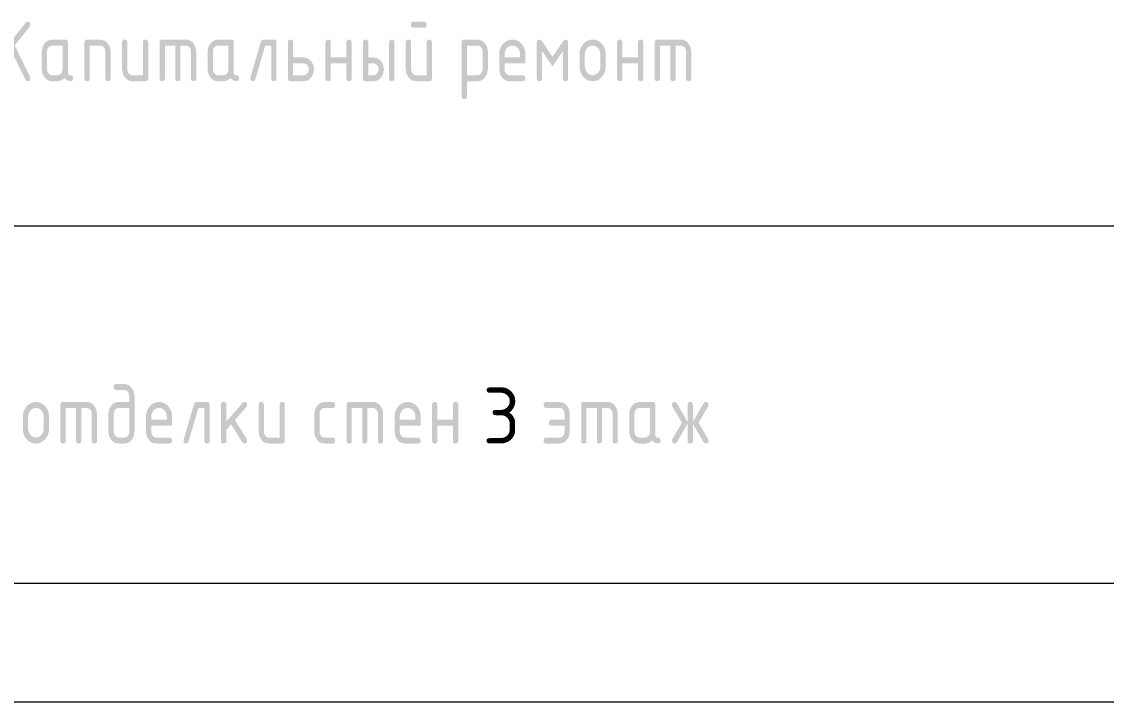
# Model space of a CAD drawing. Header units: millimetres. Extents: x 0 to 1189, y 0 to 841.
# Drawn here: x 1088.41 to 1133.95, y -0.01 to 28.56 of the extents above; entities that cross this region are included whole.
import ezdxf

# ---------------------------------------------------------------- set-up
doc = ezdxf.new("R2010")
doc.units = ezdxf.units.MM

msp = doc.modelspace()

# ---------------------------------------------------------------- hatches: boundary and pattern name
h = msp.add_hatch(color=7)
h.dxf.hatch_style = 2
h.paths.add_polyline_path([(1087.956224, 27.367844), (1087.674002, 27.011208), (1087.674002, 26.183834), (1087.667086, 26.129367), (1087.646373, 26.091229), (1087.611913, 26.068802), (1087.563759, 26.061464), (1087.515287, 26.068802), (1087.480663, 26.091229), (1087.459889, 26.129367), (1087.452965, 26.183834), (1087.452965, 28.432792), (1087.459889, 28.487776), (1087.480663, 28.52705), (1087.515287, 28.550614), (1087.563759, 28.558469), (1087.611913, 28.550614), (1087.646373, 28.52705), (1087.667086, 28.487776), (1087.674002, 28.432792), (1087.674002, 27.381624), (1088.57579, 28.516577), (1088.615478, 28.548065), (1088.66178, 28.558469), (1088.70834, 28.550614), (1088.741982, 28.52705), (1088.762394, 28.487776), (1088.769267, 28.432792), (1088.741706, 28.349007), (1088.11277, 27.562974), (1088.753833, 26.246672), (1088.769267, 26.183834), (1088.761481, 26.139254), (1088.735092, 26.100049), (1088.700916, 26.070214), (1088.66178, 26.061464), (1088.602318, 26.077173), (1088.563112, 26.124302)])
h = msp.add_hatch(color=7)
h.paths.add_polyline_path([(1105.632599, 27.685344), (1105.632599, 26.183834), (1105.62576, 26.129367), (1105.605176, 26.091229), (1105.570742, 26.068802), (1105.522356, 26.061464), (1104.973345, 26.061464), (1104.884712, 26.070059), (1104.803364, 26.096328), (1104.729562, 26.140994), (1104.663562, 26.20478), (1104.566824, 26.367113), (1104.534578, 26.560865), (1104.534578, 27.685344), (1104.541503, 27.740328), (1104.562277, 27.779602), (1104.5969, 27.803166), (1104.645372, 27.811021), (1104.693526, 27.803166), (1104.727986, 27.779602), (1104.748699, 27.740328), (1104.755615, 27.685344), (1104.755615, 26.560865), (1104.771532, 26.465642), (1104.820107, 26.38613), (1104.891145, 26.328183), (1104.973345, 26.309511), (1105.412113, 26.309511), (1105.412113, 27.685344), (1105.419029, 27.740328), (1105.439742, 27.779602), (1105.474202, 27.803166), (1105.522356, 27.811021), (1105.570742, 27.803166), (1105.605176, 27.779602), (1105.62576, 27.740328)])
h.paths.add_polyline_path([(1105.30187, 28.307115), (1104.863102, 28.307115), (1104.816542, 28.31497), (1104.7829, 28.338534), (1104.762488, 28.377808), (1104.755615, 28.432792), (1104.762488, 28.487776), (1104.7829, 28.52705), (1104.816542, 28.550614), (1104.863102, 28.558469), (1105.30187, 28.558469), (1105.350023, 28.550614), (1105.384483, 28.52705), (1105.405197, 28.487776), (1105.412113, 28.432792), (1105.405197, 28.377808), (1105.384483, 28.338534), (1105.350023, 28.31497)])
h = msp.add_hatch(color=7)
h.paths.add_polyline_path([(1090.125514, 27.55636), (1089.686746, 27.55636), (1089.601652, 27.538307), (1089.530201, 27.486355), (1089.484519, 27.405189), (1089.469016, 27.308313), (1089.469016, 26.560865), (1089.484932, 26.465229), (1089.533508, 26.382822), (1089.604546, 26.32777), (1089.686746, 26.309511), (1089.907784, 26.309511), (1089.991224, 26.32777), (1090.061021, 26.382822), (1090.109391, 26.463989), (1090.125514, 26.560865)])
h.paths.add_polyline_path([(1090.564281, 26.183834), (1090.557408, 26.129367), (1090.536996, 26.091229), (1090.503354, 26.068802), (1090.456794, 26.061464), (1090.316234, 26.093297), (1090.20544, 26.190448), (1090.069221, 26.093297), (1089.907784, 26.061464), (1089.686746, 26.061464), (1089.598112, 26.070059), (1089.516765, 26.096328), (1089.442963, 26.140994), (1089.376963, 26.20478), (1089.280225, 26.365666), (1089.247979, 26.560865), (1089.247979, 27.308313), (1089.280225, 27.502065), (1089.376963, 27.664398), (1089.516765, 27.771403), (1089.686746, 27.807714), (1090.235757, 27.807714), (1090.284143, 27.799911), (1090.318577, 27.776708), (1090.339161, 27.738416), (1090.346, 27.685344), (1090.346, 26.435188), (1090.352924, 26.380204), (1090.373698, 26.34093), (1090.408321, 26.317366), (1090.456794, 26.309511), (1090.503354, 26.301656), (1090.536996, 26.278091), (1090.557408, 26.238817)])
h = msp.add_hatch(color=7)
h.dxf.hatch_style = 2
h.paths.add_polyline_path([(1091.042993, 26.183834), (1091.042993, 27.685344), (1091.049917, 27.738416), (1091.070691, 27.776708), (1091.105315, 27.799911), (1091.153787, 27.807714), (1091.702797, 27.807714), (1091.870298, 27.771403), (1092.01258, 27.664398), (1092.108836, 27.502065), (1092.141014, 27.308313), (1092.141014, 26.183834), (1092.134175, 26.129367), (1092.113591, 26.091229), (1092.079157, 26.068802), (1092.030771, 26.061464), (1091.982617, 26.068802), (1091.948157, 26.091229), (1091.927444, 26.129367), (1091.920528, 26.183834), (1091.920528, 27.308313), (1091.904749, 27.405189), (1091.858791, 27.486355), (1091.787822, 27.539754), (1091.702797, 27.55636), (1091.26403, 27.55636), (1091.26403, 26.183834), (1091.257114, 26.129367), (1091.2364, 26.091229), (1091.201941, 26.068802), (1091.153787, 26.061464), (1091.105315, 26.068802), (1091.070691, 26.091229), (1091.049917, 26.129367)])
h = msp.add_hatch(color=7)
h.dxf.hatch_style = 2
h.paths.add_polyline_path([(1093.718129, 27.685344), (1093.718129, 26.183834), (1093.71129, 26.129367), (1093.690706, 26.091229), (1093.656272, 26.068802), (1093.607886, 26.061464), (1093.058875, 26.061464), (1092.970242, 26.070059), (1092.888894, 26.096328), (1092.815092, 26.140994), (1092.749092, 26.20478), (1092.652354, 26.365666), (1092.620108, 26.560865), (1092.620108, 27.685344), (1092.627033, 27.738416), (1092.647806, 27.776708), (1092.68243, 27.799911), (1092.730902, 27.807714), (1092.779056, 27.799911), (1092.813516, 27.776708), (1092.834229, 27.738416), (1092.841145, 27.685344), (1092.841145, 26.560865), (1092.857062, 26.465229), (1092.905637, 26.382822), (1092.976675, 26.32777), (1093.058875, 26.309511), (1093.497643, 26.309511), (1093.497643, 27.685344), (1093.504559, 27.738416), (1093.525272, 27.776708), (1093.559732, 27.799911), (1093.607886, 27.807714), (1093.656272, 27.799911), (1093.690706, 27.776708), (1093.71129, 27.738416)])
h = msp.add_hatch(color=7)
h.dxf.hatch_style = 2
h.paths.add_polyline_path([(1094.308017, 27.807714), (1095.295244, 27.807714), (1095.383731, 27.798576), (1095.464467, 27.771403), (1095.538175, 27.726556), (1095.605578, 27.664398), (1095.701834, 27.502065), (1095.734011, 27.308313), (1095.734011, 26.183834), (1095.727095, 26.129367), (1095.706381, 26.091229), (1095.671922, 26.068802), (1095.623768, 26.061464), (1095.575382, 26.068802), (1095.540948, 26.091229), (1095.520364, 26.129367), (1095.513525, 26.183834), (1095.513525, 27.308313), (1095.497746, 27.405189), (1095.451789, 27.486355), (1095.380751, 27.539754), (1095.295244, 27.55636), (1095.074758, 27.55636), (1095.074758, 26.183834), (1095.067842, 26.129367), (1095.047128, 26.091229), (1095.012668, 26.068802), (1094.964515, 26.061464), (1094.917722, 26.068802), (1094.884106, 26.091229), (1094.863823, 26.129367), (1094.857028, 26.183834), (1094.857028, 27.55636), (1094.41826, 27.55636), (1094.41826, 26.183834), (1094.411344, 26.129367), (1094.390631, 26.091229), (1094.356171, 26.068802), (1094.308017, 26.061464), (1094.259545, 26.068802), (1094.224921, 26.091229), (1094.204148, 26.129367), (1094.197223, 26.183834), (1094.197223, 27.685344), (1094.204148, 27.738416), (1094.224921, 27.776708), (1094.259545, 27.799911)])
h = msp.add_hatch(color=7)
h.paths.add_polyline_path([(1097.09074, 27.55636), (1096.651972, 27.55636), (1096.566878, 27.538307), (1096.495427, 27.486355), (1096.449745, 27.405189), (1096.434242, 27.308313), (1096.434242, 26.560865), (1096.450158, 26.465229), (1096.498734, 26.382822), (1096.569772, 26.32777), (1096.651972, 26.309511), (1096.87301, 26.309511), (1096.95645, 26.32777), (1097.026247, 26.382822), (1097.074616, 26.463989), (1097.09074, 26.560865)])
h.paths.add_polyline_path([(1097.529507, 26.183834), (1097.522634, 26.129367), (1097.502222, 26.091229), (1097.46858, 26.068802), (1097.42202, 26.061464), (1097.28146, 26.093297), (1097.170666, 26.190448), (1097.034447, 26.093297), (1096.87301, 26.061464), (1096.651972, 26.061464), (1096.563338, 26.070059), (1096.481991, 26.096328), (1096.408189, 26.140994), (1096.342189, 26.20478), (1096.245451, 26.365666), (1096.213205, 26.560865), (1096.213205, 27.308313), (1096.245451, 27.502065), (1096.342189, 27.664398), (1096.481991, 27.771403), (1096.651972, 27.807714), (1097.200983, 27.807714), (1097.249369, 27.799911), (1097.283803, 27.776708), (1097.304387, 27.738416), (1097.311226, 27.685344), (1097.311226, 26.435188), (1097.31815, 26.380204), (1097.338924, 26.34093), (1097.373547, 26.317366), (1097.42202, 26.309511), (1097.46858, 26.301656), (1097.502222, 26.278091), (1097.522634, 26.238817)])
h = msp.add_hatch(color=7)
h.dxf.hatch_style = 2
h.paths.add_polyline_path([(1098.557229, 27.807714), (1098.995997, 27.807714), (1099.044383, 27.799911), (1099.078817, 27.776708), (1099.099401, 27.738416), (1099.10624, 27.685344), (1099.10624, 26.183834), (1099.099401, 26.129367), (1099.078817, 26.091229), (1099.044383, 26.068802), (1098.995997, 26.061464), (1098.947843, 26.068802), (1098.913383, 26.091229), (1098.89267, 26.129367), (1098.885754, 26.183834), (1098.885754, 27.55636), (1098.633848, 27.55636), (1098.219885, 26.145249), (1098.183092, 26.082479), (1098.119013, 26.061464), (1098.070541, 26.069319), (1098.035917, 26.092883), (1098.015143, 26.132157), (1098.008219, 26.187141), (1098.014833, 26.225726), (1098.446986, 27.70629), (1098.490532, 27.783254)])
h = msp.add_hatch(color=7)
h.paths.add_polyline_path([(1100.683355, 26.560865), (1100.651177, 26.367113), (1100.554922, 26.20478), (1100.488922, 26.140994), (1100.41512, 26.096328), (1100.333772, 26.070059), (1100.245139, 26.061464), (1099.696128, 26.061464), (1099.647656, 26.068802), (1099.613032, 26.091229), (1099.592258, 26.129367), (1099.585334, 26.183834), (1099.585334, 27.685344), (1099.592258, 27.738416), (1099.613032, 27.776708), (1099.647656, 27.799911), (1099.696128, 27.807714), (1099.744282, 27.799911), (1099.778742, 27.776708), (1099.799455, 27.738416), (1099.806371, 27.685344), (1099.806371, 27.060266), (1100.245139, 27.060266), (1100.41512, 27.023541), (1100.554922, 26.913643), (1100.651177, 26.754204)])
h.paths.add_polyline_path([(1100.462869, 26.560865), (1100.44709, 26.657741), (1100.401132, 26.738907), (1100.330163, 26.791066), (1100.245139, 26.808912), (1099.806371, 26.808912), (1099.806371, 26.309511), (1100.245139, 26.309511), (1100.328579, 26.32777), (1100.398376, 26.382822), (1100.446746, 26.463989)])
h = msp.add_hatch(color=7)
h.dxf.hatch_style = 2
h.paths.add_polyline_path([(1101.383486, 26.808912), (1101.383486, 26.183834), (1101.37657, 26.129367), (1101.355857, 26.091229), (1101.321397, 26.068802), (1101.273243, 26.061464), (1101.224771, 26.068802), (1101.190147, 26.091229), (1101.169374, 26.129367), (1101.162449, 26.183834), (1101.162449, 27.685344), (1101.169374, 27.738416), (1101.190147, 27.776708), (1101.224771, 27.799911), (1101.273243, 27.807714), (1101.321397, 27.799911), (1101.355857, 27.776708), (1101.37657, 27.738416), (1101.383486, 27.685344), (1101.383486, 27.060266), (1102.039984, 27.060266), (1102.039984, 27.685344), (1102.0469, 27.738416), (1102.067613, 27.776708), (1102.102073, 27.799911), (1102.150227, 27.807714), (1102.198613, 27.799911), (1102.233047, 27.776708), (1102.253631, 27.738416), (1102.26047, 27.685344), (1102.26047, 26.183834), (1102.253631, 26.129367), (1102.233047, 26.091229), (1102.198613, 26.068802), (1102.150227, 26.061464), (1102.102073, 26.068802), (1102.067613, 26.091229), (1102.0469, 26.129367), (1102.039984, 26.183834), (1102.039984, 26.808912)])
h = msp.add_hatch(color=7)
h.paths.add_polyline_path([(1103.617099, 26.560865), (1103.585266, 26.367113), (1103.491422, 26.20478), (1103.423433, 26.140994), (1103.348519, 26.096328), (1103.266784, 26.070059), (1103.178331, 26.061464), (1102.850358, 26.061464), (1102.801886, 26.068802), (1102.767263, 26.091229), (1102.746489, 26.129367), (1102.739564, 26.183834), (1102.739564, 27.685344), (1102.746489, 27.738416), (1102.767263, 27.776708), (1102.801886, 27.799911), (1102.850358, 27.807714), (1102.898512, 27.799911), (1102.932972, 27.776708), (1102.953685, 27.738416), (1102.960601, 27.685344), (1102.960601, 27.060266), (1103.178331, 27.060266), (1103.348519, 27.023955), (1103.491422, 26.91695), (1103.585266, 26.754617)])
h.paths.add_polyline_path([(1103.399369, 26.560865), (1103.383246, 26.657741), (1103.334876, 26.738907), (1103.263632, 26.791066), (1103.178331, 26.808912), (1102.960601, 26.808912), (1102.960601, 26.309511), (1103.178331, 26.309511), (1103.263632, 26.32777), (1103.334876, 26.382822), (1103.383246, 26.463989)])
h.paths.add_polyline_path([(1103.837585, 27.685344), (1103.844509, 27.738416), (1103.865283, 27.776708), (1103.899907, 27.799911), (1103.948379, 27.807714), (1103.99494, 27.799911), (1104.028581, 27.776708), (1104.048993, 27.738416), (1104.055866, 27.685344), (1104.055866, 26.183834), (1104.048993, 26.129367), (1104.028581, 26.091229), (1103.99494, 26.068802), (1103.948379, 26.061464), (1103.899907, 26.068802), (1103.865283, 26.091229), (1103.844509, 26.129367), (1103.837585, 26.183834)])
h = msp.add_hatch(color=7)
h.paths.add_polyline_path([(1106.883689, 27.685344), (1106.890614, 27.738416), (1106.911388, 27.776708), (1106.946011, 27.799911), (1106.994484, 27.807714), (1107.543494, 27.807714), (1107.713475, 27.771403), (1107.853277, 27.664398), (1107.949533, 27.502065), (1107.98171, 27.308313), (1107.98171, 26.560865), (1107.949533, 26.367113), (1107.853277, 26.20478), (1107.787278, 26.140994), (1107.713475, 26.096328), (1107.632128, 26.070059), (1107.543494, 26.061464), (1107.104727, 26.061464), (1107.104727, 25.433078), (1107.097811, 25.380007), (1107.077097, 25.341714), (1107.042637, 25.318512), (1106.994484, 25.310709), (1106.946011, 25.318512), (1106.911388, 25.341714), (1106.890614, 25.380007), (1106.883689, 25.433078)])
h.paths.add_polyline_path([(1107.104727, 27.55636), (1107.104727, 26.309511), (1107.543494, 26.309511), (1107.626934, 26.32777), (1107.696732, 26.382822), (1107.745101, 26.463989), (1107.761224, 26.560865), (1107.761224, 27.308313), (1107.745445, 27.405189), (1107.699488, 27.486355), (1107.628519, 27.539754), (1107.543494, 27.55636)])
h = msp.add_hatch(color=7)
h.paths.add_polyline_path([(1109.009815, 27.559667), (1108.883104, 27.53314), (1108.776651, 27.451629), (1108.705062, 27.330568), (1108.681842, 27.185943), (1108.681842, 27.060266), (1109.338339, 27.060266), (1109.338339, 27.185943), (1109.315119, 27.330568), (1109.24353, 27.451629), (1109.136801, 27.53314)])
h.paths.add_polyline_path([(1108.681842, 26.808912), (1108.681842, 26.560865), (1108.697758, 26.465229), (1108.746334, 26.382822), (1108.817372, 26.32777), (1108.899572, 26.309511), (1109.448582, 26.309511), (1109.496968, 26.301656), (1109.531402, 26.278091), (1109.551987, 26.238817), (1109.558825, 26.183834), (1109.551987, 26.129367), (1109.531402, 26.091229), (1109.496968, 26.068802), (1109.448582, 26.061464), (1108.899572, 26.061464), (1108.810938, 26.070059), (1108.729591, 26.096328), (1108.655788, 26.140994), (1108.589789, 26.20478), (1108.49305, 26.365666), (1108.460804, 26.560865), (1108.460804, 27.182636), (1108.470657, 27.308476), (1108.500354, 27.424137), (1108.550101, 27.529979), (1108.620106, 27.626364), (1108.704795, 27.706092), (1108.797804, 27.762721), (1108.899391, 27.796509), (1109.009815, 27.807714), (1109.120471, 27.79656), (1109.222033, 27.763134), (1109.314912, 27.707487), (1109.399524, 27.629671), (1109.469761, 27.533286), (1109.519482, 27.427444), (1109.54905, 27.311784), (1109.558825, 27.185943), (1109.558825, 26.808912)])
h = msp.add_hatch(color=7)
h.dxf.hatch_style = 2
h.paths.add_polyline_path([(1110.697724, 26.683235), (1110.258957, 27.325952), (1110.258957, 26.183834), (1110.252041, 26.129367), (1110.231327, 26.091229), (1110.196867, 26.068802), (1110.148714, 26.061464), (1110.100241, 26.068802), (1110.065618, 26.091229), (1110.044844, 26.129367), (1110.037919, 26.183834), (1110.037919, 27.685344), (1110.044844, 27.738416), (1110.065618, 27.776708), (1110.100241, 27.799911), (1110.148714, 27.807714), (1110.203628, 27.789041), (1110.258957, 27.731095), (1110.697724, 27.088378), (1111.13594, 27.731095), (1111.191337, 27.789041), (1111.246734, 27.807714), (1111.293295, 27.799911), (1111.326936, 27.776708), (1111.347348, 27.738416), (1111.354221, 27.685344), (1111.354221, 26.183834), (1111.347348, 26.129367), (1111.326936, 26.091229), (1111.293295, 26.068802), (1111.246734, 26.061464), (1111.198262, 26.068802), (1111.163639, 26.091229), (1111.142865, 26.129367), (1111.13594, 26.183834), (1111.13594, 27.325952)])
h = msp.add_hatch(color=7)
h.paths.add_polyline_path([(1111.832933, 26.683235), (1111.832933, 27.182636), (1111.842786, 27.308476), (1111.872483, 27.424137), (1111.92223, 27.529979), (1111.992235, 27.626364), (1112.076924, 27.706092), (1112.169933, 27.762721), (1112.27152, 27.796509), (1112.381944, 27.807714), (1112.4926, 27.79656), (1112.594162, 27.763134), (1112.687041, 27.707487), (1112.771653, 27.629671), (1112.84189, 27.533234), (1112.891611, 27.427031), (1112.921179, 27.310388), (1112.930954, 27.182636), (1112.930954, 26.683235), (1112.920662, 26.559306), (1112.889958, 26.444627), (1112.839099, 26.339147), (1112.768346, 26.242814), (1112.685181, 26.163086), (1112.592508, 26.106457), (1112.491153, 26.072669), (1112.381944, 26.061464), (1112.27152, 26.072669), (1112.169933, 26.106457), (1112.076924, 26.163086), (1111.992235, 26.242814), (1111.92223, 26.339147), (1111.872483, 26.444627), (1111.842786, 26.559306)])
h.paths.add_polyline_path([(1112.710468, 26.686542), (1112.710468, 27.185943), (1112.687248, 27.329328), (1112.615659, 27.451629), (1112.50893, 27.53314), (1112.381944, 27.559667), (1112.255233, 27.53314), (1112.14878, 27.451629), (1112.077191, 27.329328), (1112.053971, 27.185943), (1112.053971, 26.686542), (1112.077191, 26.540746), (1112.14878, 26.421407), (1112.255233, 26.337967), (1112.381944, 26.309511), (1112.50893, 26.337967), (1112.615659, 26.421407), (1112.687248, 26.542192)])
h = msp.add_hatch(color=7)
h.dxf.hatch_style = 2
h.paths.add_polyline_path([(1113.631086, 26.808912), (1113.631086, 26.183834), (1113.62417, 26.129367), (1113.603456, 26.091229), (1113.568996, 26.068802), (1113.520843, 26.061464), (1113.47237, 26.068802), (1113.437747, 26.091229), (1113.416973, 26.129367), (1113.410048, 26.183834), (1113.410048, 27.685344), (1113.416973, 27.738416), (1113.437747, 27.776708), (1113.47237, 27.799911), (1113.520843, 27.807714), (1113.568996, 27.799911), (1113.603456, 27.776708), (1113.62417, 27.738416), (1113.631086, 27.685344), (1113.631086, 27.060266), (1114.287583, 27.060266), (1114.287583, 27.685344), (1114.294499, 27.738416), (1114.315213, 27.776708), (1114.349672, 27.799911), (1114.397826, 27.807714), (1114.446213, 27.799911), (1114.480646, 27.776708), (1114.501231, 27.738416), (1114.508069, 27.685344), (1114.508069, 26.183834), (1114.501231, 26.129367), (1114.480646, 26.091229), (1114.446213, 26.068802), (1114.397826, 26.061464), (1114.349672, 26.068802), (1114.315213, 26.091229), (1114.294499, 26.129367), (1114.287583, 26.183834), (1114.287583, 26.808912)])
h = msp.add_hatch(color=7)
h.dxf.hatch_style = 2
h.paths.add_polyline_path([(1115.097958, 27.807714), (1116.085184, 27.807714), (1116.173672, 27.798576), (1116.254407, 27.771403), (1116.328115, 27.726556), (1116.395518, 27.664398), (1116.491774, 27.502065), (1116.523952, 27.308313), (1116.523952, 26.183834), (1116.517036, 26.129367), (1116.496322, 26.091229), (1116.461862, 26.068802), (1116.413709, 26.061464), (1116.365322, 26.068802), (1116.330888, 26.091229), (1116.310304, 26.129367), (1116.303466, 26.183834), (1116.303466, 27.308313), (1116.287687, 27.405189), (1116.241729, 27.486355), (1116.170692, 27.539754), (1116.085184, 27.55636), (1115.864698, 27.55636), (1115.864698, 26.183834), (1115.857782, 26.129367), (1115.837069, 26.091229), (1115.802609, 26.068802), (1115.754455, 26.061464), (1115.707662, 26.068802), (1115.674047, 26.091229), (1115.653764, 26.129367), (1115.646968, 26.183834), (1115.646968, 27.55636), (1115.208201, 27.55636), (1115.208201, 26.183834), (1115.201285, 26.129367), (1115.180571, 26.091229), (1115.146112, 26.068802), (1115.097958, 26.061464), (1115.049485, 26.068802), (1115.014862, 26.091229), (1114.994088, 26.129367), (1114.987163, 26.183834), (1114.987163, 27.685344), (1114.994088, 27.738416), (1115.014862, 27.776708), (1115.049485, 27.799911)])
h = msp.add_hatch(color=7)
h.paths.add_polyline_path([(1093.145932, 12.850785), (1093.145932, 11.352582), (1093.113755, 11.15883), (1093.017499, 10.996497), (1092.949639, 10.932711), (1092.875216, 10.888045), (1092.794489, 10.861777), (1092.707716, 10.853181), (1092.486679, 10.853181), (1092.398045, 10.861777), (1092.316698, 10.888045), (1092.242895, 10.932711), (1092.176896, 10.996497), (1092.080157, 11.15883), (1092.047911, 11.352582), (1092.047911, 12.10003), (1092.080157, 12.293782), (1092.176896, 12.456115), (1092.244058, 12.518273), (1092.317731, 12.56312), (1092.398432, 12.590293), (1092.486679, 12.599431), (1092.925446, 12.599431), (1092.925446, 12.850785), (1092.909667, 12.947868), (1092.86371, 13.028828), (1092.792741, 13.080986), (1092.707716, 13.098832), (1092.376436, 13.098832), (1092.329875, 13.106687), (1092.296234, 13.130251), (1092.275821, 13.169525), (1092.268949, 13.224509), (1092.275821, 13.279493), (1092.296234, 13.318767), (1092.329875, 13.342331), (1092.376436, 13.350186), (1092.707716, 13.350186), (1092.79635, 13.341074), (1092.877697, 13.313668), (1092.951499, 13.267866), (1093.017499, 13.203563), (1093.113755, 13.044331)])
h.paths.add_polyline_path([(1092.925446, 11.352582), (1092.925446, 12.348077), (1092.486679, 12.348077), (1092.401585, 12.330025), (1092.330133, 12.278073), (1092.284451, 12.196906), (1092.268949, 12.10003), (1092.268949, 11.352582), (1092.284865, 11.256946), (1092.333441, 11.17454), (1092.404479, 11.119487), (1092.486679, 11.101228), (1092.707716, 11.101228), (1092.791156, 11.119487), (1092.860954, 11.17454), (1092.909323, 11.255706)])
h = msp.add_hatch(color=7)
h.paths.add_polyline_path([(1088.45542, 11.474952), (1088.45542, 11.974353), (1088.465273, 12.100194), (1088.49497, 12.215854), (1088.544717, 12.321696), (1088.614722, 12.418081), (1088.699411, 12.497809), (1088.79242, 12.554438), (1088.894007, 12.588226), (1089.004431, 12.599431), (1089.115087, 12.588278), (1089.216649, 12.554851), (1089.309528, 12.499205), (1089.39414, 12.421388), (1089.464377, 12.324952), (1089.514098, 12.218748), (1089.543666, 12.102106), (1089.553441, 11.974353), (1089.553441, 11.474952), (1089.543149, 11.351023), (1089.512445, 11.236345), (1089.461586, 11.130864), (1089.390833, 11.034531), (1089.307668, 10.954803), (1089.214995, 10.898174), (1089.11364, 10.864386), (1089.004431, 10.853181), (1088.894007, 10.864386), (1088.79242, 10.898174), (1088.699411, 10.954803), (1088.614722, 11.034531), (1088.544717, 11.130864), (1088.49497, 11.236345), (1088.465273, 11.351023)])
h.paths.add_polyline_path([(1089.332955, 11.478259), (1089.332955, 11.97766), (1089.309735, 12.121045), (1089.238146, 12.243346), (1089.131417, 12.324857), (1089.004431, 12.351384), (1088.87772, 12.324857), (1088.771267, 12.243346), (1088.699678, 12.121045), (1088.676458, 11.97766), (1088.676458, 11.478259), (1088.699678, 11.332463), (1088.771267, 11.213125), (1088.87772, 11.129684), (1089.004431, 11.101228), (1089.131417, 11.129684), (1089.238146, 11.213125), (1089.309735, 11.33391)])
h = msp.add_hatch(color=7)
h.dxf.hatch_style = 2
h.paths.add_polyline_path([(1090.143027, 12.599431), (1091.130253, 12.599431), (1091.21874, 12.590293), (1091.299476, 12.56312), (1091.373184, 12.518273), (1091.440587, 12.456115), (1091.536843, 12.293782), (1091.569021, 12.10003), (1091.569021, 10.975551), (1091.562105, 10.921084), (1091.541391, 10.882947), (1091.506931, 10.860519), (1091.458777, 10.853181), (1091.410391, 10.860519), (1091.375957, 10.882947), (1091.355373, 10.921084), (1091.348534, 10.975551), (1091.348534, 12.10003), (1091.332756, 12.196906), (1091.286798, 12.278073), (1091.21576, 12.331471), (1091.130253, 12.348077), (1090.909767, 12.348077), (1090.909767, 10.975551), (1090.902851, 10.921084), (1090.882137, 10.882947), (1090.847678, 10.860519), (1090.799524, 10.853181), (1090.752731, 10.860519), (1090.719115, 10.882947), (1090.698832, 10.921084), (1090.692037, 10.975551), (1090.692037, 12.348077), (1090.25327, 12.348077), (1090.25327, 10.975551), (1090.246354, 10.921084), (1090.22564, 10.882947), (1090.19118, 10.860519), (1090.143027, 10.853181), (1090.094554, 10.860519), (1090.059931, 10.882947), (1090.039157, 10.921084), (1090.032232, 10.975551), (1090.032232, 12.477061), (1090.039157, 12.530133), (1090.059931, 12.568425), (1090.094554, 12.591628)])
h = msp.add_hatch(color=7)
h.paths.add_polyline_path([(1094.173734, 12.351384), (1094.047023, 12.324857), (1093.94057, 12.243346), (1093.86898, 12.122285), (1093.845761, 11.97766), (1093.845761, 11.851983), (1094.502258, 11.851983), (1094.502258, 11.97766), (1094.479038, 12.122285), (1094.407449, 12.243346), (1094.30072, 12.324857)])
h.paths.add_polyline_path([(1093.845761, 11.600629), (1093.845761, 11.352582), (1093.861677, 11.256946), (1093.910253, 11.17454), (1093.981291, 11.119487), (1094.063491, 11.101228), (1094.612501, 11.101228), (1094.660887, 11.093373), (1094.695321, 11.069809), (1094.715906, 11.030535), (1094.722744, 10.975551), (1094.715906, 10.921084), (1094.695321, 10.882947), (1094.660887, 10.860519), (1094.612501, 10.853181), (1094.063491, 10.853181), (1093.974857, 10.861777), (1093.89351, 10.888045), (1093.819707, 10.932711), (1093.753708, 10.996497), (1093.656969, 11.157383), (1093.624723, 11.352582), (1093.624723, 11.974353), (1093.634576, 12.100194), (1093.664273, 12.215854), (1093.71402, 12.321696), (1093.784024, 12.418081), (1093.868713, 12.497809), (1093.961722, 12.554438), (1094.06331, 12.588226), (1094.173734, 12.599431), (1094.28439, 12.588278), (1094.385951, 12.554851), (1094.478831, 12.499205), (1094.563443, 12.421388), (1094.63368, 12.325003), (1094.683401, 12.219161), (1094.712969, 12.103501), (1094.722744, 11.97766), (1094.722744, 11.600629)])
h = msp.add_hatch(color=7)
h.dxf.hatch_style = 2
h.paths.add_polyline_path([(1095.750546, 12.599431), (1096.189313, 12.599431), (1096.237699, 12.591628), (1096.272133, 12.568425), (1096.292718, 12.530133), (1096.299556, 12.477061), (1096.299556, 10.975551), (1096.292718, 10.921084), (1096.272133, 10.882947), (1096.237699, 10.860519), (1096.189313, 10.853181), (1096.141159, 10.860519), (1096.1067, 10.882947), (1096.085986, 10.921084), (1096.07907, 10.975551), (1096.07907, 12.348077), (1095.827165, 12.348077), (1095.413202, 10.936966), (1095.376408, 10.874196), (1095.312329, 10.853181), (1095.263857, 10.861036), (1095.229234, 10.8846), (1095.20846, 10.923874), (1095.201535, 10.978858), (1095.20815, 11.017443), (1095.640303, 12.498007), (1095.683849, 12.574971)])
h = msp.add_hatch(color=7)
h.dxf.hatch_style = 2
h.paths.add_polyline_path([(1096.999385, 11.778671), (1097.689506, 12.564704), (1097.723475, 12.591163), (1097.766125, 12.599431), (1097.814511, 12.591628), (1097.848945, 12.568425), (1097.869529, 12.530133), (1097.876368, 12.477061), (1097.867617, 12.429588), (1097.842744, 12.389969), (1097.361533, 11.838203), (1097.855422, 11.048862), (1097.876368, 10.975551), (1097.869529, 10.921084), (1097.848945, 10.882947), (1097.814511, 10.860519), (1097.766125, 10.853181), (1097.713277, 10.866341), (1097.674072, 10.905546), (1097.201681, 11.66016), (1096.999385, 11.425894), (1096.999385, 10.975551), (1096.992468, 10.921084), (1096.971755, 10.882947), (1096.937295, 10.860519), (1096.889141, 10.853181), (1096.840669, 10.860519), (1096.806046, 10.882947), (1096.785272, 10.921084), (1096.778347, 10.975551), (1096.778347, 12.477061), (1096.785272, 12.530133), (1096.806046, 12.568425), (1096.840669, 12.591628), (1096.889141, 12.599431), (1096.937295, 12.591628), (1096.971755, 12.568425), (1096.992468, 12.530133), (1096.999385, 12.477061)])
h = msp.add_hatch(color=7)
h.dxf.hatch_style = 2
h.paths.add_polyline_path([(1099.45318, 12.477061), (1099.45318, 10.975551), (1099.446341, 10.921084), (1099.425757, 10.882947), (1099.391323, 10.860519), (1099.342937, 10.853181), (1098.793927, 10.853181), (1098.705293, 10.861777), (1098.623946, 10.888045), (1098.550143, 10.932711), (1098.484144, 10.996497), (1098.387405, 11.157383), (1098.355159, 11.352582), (1098.355159, 12.477061), (1098.362084, 12.530133), (1098.382858, 12.568425), (1098.417481, 12.591628), (1098.465953, 12.599431), (1098.514107, 12.591628), (1098.548567, 12.568425), (1098.56928, 12.530133), (1098.576196, 12.477061), (1098.576196, 11.352582), (1098.592113, 11.256946), (1098.640689, 11.17454), (1098.711727, 11.119487), (1098.793927, 11.101228), (1099.232694, 11.101228), (1099.232694, 12.477061), (1099.23961, 12.530133), (1099.260324, 12.568425), (1099.294783, 12.591628), (1099.342937, 12.599431), (1099.391323, 12.591628), (1099.425757, 12.568425), (1099.446341, 12.530133)])
h = msp.add_hatch(color=7)
h.dxf.hatch_style = 2
h.paths.add_polyline_path([(1100.912652, 12.10003), (1100.912652, 11.352582), (1100.928568, 11.256946), (1100.977144, 11.17454), (1101.048182, 11.119487), (1101.130382, 11.101228), (1101.458906, 11.101228), (1101.50706, 11.093373), (1101.54152, 11.069809), (1101.562233, 11.030535), (1101.569149, 10.975551), (1101.562233, 10.921084), (1101.54152, 10.882947), (1101.50706, 10.860519), (1101.458906, 10.853181), (1101.130382, 10.853181), (1101.041748, 10.861777), (1100.960401, 10.888045), (1100.886598, 10.932711), (1100.820599, 10.996497), (1100.723861, 11.157383), (1100.691615, 11.352582), (1100.691615, 12.10003), (1100.723861, 12.293782), (1100.820599, 12.456115), (1100.960401, 12.56312), (1101.130382, 12.599431), (1101.458906, 12.599431), (1101.50706, 12.591576), (1101.54152, 12.568012), (1101.562233, 12.528738), (1101.569149, 12.473754), (1101.562233, 12.41877), (1101.54152, 12.379496), (1101.50706, 12.355932), (1101.458906, 12.348077), (1101.130382, 12.348077), (1101.045288, 12.330025), (1100.973837, 12.278073), (1100.928155, 12.196906)])
h = msp.add_hatch(color=7)
h.dxf.hatch_style = 2
h.paths.add_polyline_path([(1102.158253, 12.599431), (1103.145479, 12.599431), (1103.233967, 12.590293), (1103.314703, 12.56312), (1103.38841, 12.518273), (1103.455814, 12.456115), (1103.55207, 12.293782), (1103.584247, 12.10003), (1103.584247, 10.975551), (1103.577331, 10.921084), (1103.556617, 10.882947), (1103.522158, 10.860519), (1103.474004, 10.853181), (1103.425617, 10.860519), (1103.391184, 10.882947), (1103.370599, 10.921084), (1103.363761, 10.975551), (1103.363761, 12.10003), (1103.347982, 12.196906), (1103.302025, 12.278073), (1103.230987, 12.331471), (1103.145479, 12.348077), (1102.924993, 12.348077), (1102.924993, 10.975551), (1102.918077, 10.921084), (1102.897364, 10.882947), (1102.862904, 10.860519), (1102.81475, 10.853181), (1102.767957, 10.860519), (1102.734342, 10.882947), (1102.714059, 10.921084), (1102.707263, 10.975551), (1102.707263, 12.348077), (1102.268496, 12.348077), (1102.268496, 10.975551), (1102.26158, 10.921084), (1102.240866, 10.882947), (1102.206407, 10.860519), (1102.158253, 10.853181), (1102.10978, 10.860519), (1102.075157, 10.882947), (1102.054383, 10.921084), (1102.047459, 10.975551), (1102.047459, 12.477061), (1102.054383, 12.530133), (1102.075157, 12.568425), (1102.10978, 12.591628)])
h = msp.add_hatch(color=7)
h.paths.add_polyline_path([(1104.612148, 12.351384), (1104.485437, 12.324857), (1104.378984, 12.243346), (1104.307395, 12.122285), (1104.284175, 11.97766), (1104.284175, 11.851983), (1104.940672, 11.851983), (1104.940672, 11.97766), (1104.917452, 12.122285), (1104.845863, 12.243346), (1104.739134, 12.324857)])
h.paths.add_polyline_path([(1104.284175, 11.600629), (1104.284175, 11.352582), (1104.300091, 11.256946), (1104.348667, 11.17454), (1104.419705, 11.119487), (1104.501905, 11.101228), (1105.050915, 11.101228), (1105.099302, 11.093373), (1105.133735, 11.069809), (1105.15432, 11.030535), (1105.161158, 10.975551), (1105.15432, 10.921084), (1105.133735, 10.882947), (1105.099302, 10.860519), (1105.050915, 10.853181), (1104.501905, 10.853181), (1104.413271, 10.861777), (1104.331924, 10.888045), (1104.258121, 10.932711), (1104.192122, 10.996497), (1104.095384, 11.157383), (1104.063137, 11.352582), (1104.063137, 11.974353), (1104.07299, 12.100194), (1104.102687, 12.215854), (1104.152434, 12.321696), (1104.222439, 12.418081), (1104.307128, 12.497809), (1104.400137, 12.554438), (1104.501724, 12.588226), (1104.612148, 12.599431), (1104.722804, 12.588278), (1104.824366, 12.554851), (1104.917246, 12.499205), (1105.001857, 12.421388), (1105.072094, 12.325003), (1105.121815, 12.219161), (1105.151383, 12.103501), (1105.161158, 11.97766), (1105.161158, 11.600629)])
h = msp.add_hatch(color=7)
h.dxf.hatch_style = 2
h.paths.add_polyline_path([(1105.860987, 11.600629), (1105.860987, 10.975551), (1105.854071, 10.921084), (1105.833357, 10.882947), (1105.798898, 10.860519), (1105.750744, 10.853181), (1105.702271, 10.860519), (1105.667648, 10.882947), (1105.646874, 10.921084), (1105.639949, 10.975551), (1105.639949, 12.477061), (1105.646874, 12.530133), (1105.667648, 12.568425), (1105.702271, 12.591628), (1105.750744, 12.599431), (1105.798898, 12.591628), (1105.833357, 12.568425), (1105.854071, 12.530133), (1105.860987, 12.477061), (1105.860987, 11.851983), (1106.517484, 11.851983), (1106.517484, 12.477061), (1106.5244, 12.530133), (1106.545114, 12.568425), (1106.579573, 12.591628), (1106.627727, 12.599431), (1106.676114, 12.591628), (1106.710547, 12.568425), (1106.731132, 12.530133), (1106.73797, 12.477061), (1106.73797, 10.975551), (1106.731132, 10.921084), (1106.710547, 10.882947), (1106.676114, 10.860519), (1106.627727, 10.853181), (1106.579573, 10.860519), (1106.545114, 10.882947), (1106.5244, 10.921084), (1106.517484, 10.975551), (1106.517484, 11.600629)])
h = msp.add_hatch(color=7)
h.dxf.hatch_style = 2
h.paths.add_polyline_path([(1111.202748, 11.600629), (1110.653738, 11.600629), (1110.607177, 11.608484), (1110.573536, 11.632048), (1110.553124, 11.671322), (1110.546251, 11.726306), (1110.553124, 11.78129), (1110.573536, 11.820564), (1110.607177, 11.844128), (1110.653738, 11.851983), (1111.202748, 11.851983), (1111.202748, 12.10003), (1111.186969, 12.196906), (1111.141012, 12.278073), (1111.070043, 12.331471), (1110.985018, 12.348077), (1110.436008, 12.348077), (1110.387535, 12.355932), (1110.352912, 12.379496), (1110.332138, 12.41877), (1110.325213, 12.473754), (1110.332138, 12.528738), (1110.352912, 12.568012), (1110.387535, 12.591576), (1110.436008, 12.599431), (1110.985018, 12.599431), (1111.154999, 12.56312), (1111.294801, 12.456115), (1111.391057, 12.293782), (1111.423234, 12.10003), (1111.423234, 11.352582), (1111.391057, 11.157383), (1111.294801, 10.996497), (1111.228802, 10.932711), (1111.154999, 10.888045), (1111.073652, 10.861777), (1110.985018, 10.853181), (1110.436008, 10.853181), (1110.387535, 10.860519), (1110.352912, 10.882947), (1110.332138, 10.921084), (1110.325213, 10.975551), (1110.332138, 11.030535), (1110.352912, 11.069809), (1110.387535, 11.093373), (1110.436008, 11.101228), (1110.985018, 11.101228), (1111.068458, 11.119487), (1111.138256, 11.17454), (1111.186625, 11.255706), (1111.202748, 11.352582)])
h = msp.add_hatch(color=7)
h.dxf.hatch_style = 2
h.paths.add_polyline_path([(1112.01282, 12.599431), (1113.000046, 12.599431), (1113.088533, 12.590293), (1113.169269, 12.56312), (1113.242977, 12.518273), (1113.31038, 12.456115), (1113.406636, 12.293782), (1113.438813, 12.10003), (1113.438813, 10.975551), (1113.431897, 10.921084), (1113.411184, 10.882947), (1113.376724, 10.860519), (1113.32857, 10.853181), (1113.280184, 10.860519), (1113.24575, 10.882947), (1113.225166, 10.921084), (1113.218327, 10.975551), (1113.218327, 12.10003), (1113.202549, 12.196906), (1113.156591, 12.278073), (1113.085553, 12.331471), (1113.000046, 12.348077), (1112.77956, 12.348077), (1112.77956, 10.975551), (1112.772644, 10.921084), (1112.75193, 10.882947), (1112.717471, 10.860519), (1112.669317, 10.853181), (1112.622524, 10.860519), (1112.588908, 10.882947), (1112.568625, 10.921084), (1112.56183, 10.975551), (1112.56183, 12.348077), (1112.123063, 12.348077), (1112.123063, 10.975551), (1112.116147, 10.921084), (1112.095433, 10.882947), (1112.060973, 10.860519), (1112.01282, 10.853181), (1111.964347, 10.860519), (1111.929724, 10.882947), (1111.90895, 10.921084), (1111.902025, 10.975551), (1111.902025, 12.477061), (1111.90895, 12.530133), (1111.929724, 12.568425), (1111.964347, 12.591628)])
h = msp.add_hatch(color=7)
h.paths.add_polyline_path([(1114.795239, 12.348077), (1114.356471, 12.348077), (1114.271378, 12.330025), (1114.199926, 12.278073), (1114.154244, 12.196906), (1114.138741, 12.10003), (1114.138741, 11.352582), (1114.154658, 11.256946), (1114.203234, 11.17454), (1114.274271, 11.119487), (1114.356471, 11.101228), (1114.577509, 11.101228), (1114.660949, 11.119487), (1114.730747, 11.17454), (1114.779116, 11.255706), (1114.795239, 11.352582)])
h.paths.add_polyline_path([(1115.234006, 10.975551), (1115.227133, 10.921084), (1115.206721, 10.882947), (1115.17308, 10.860519), (1115.126519, 10.853181), (1114.985959, 10.885014), (1114.875165, 10.982165), (1114.738946, 10.885014), (1114.577509, 10.853181), (1114.356471, 10.853181), (1114.267838, 10.861777), (1114.18649, 10.888045), (1114.112688, 10.932711), (1114.046688, 10.996497), (1113.94995, 11.157383), (1113.917704, 11.352582), (1113.917704, 12.10003), (1113.94995, 12.293782), (1114.046688, 12.456115), (1114.18649, 12.56312), (1114.356471, 12.599431), (1114.905482, 12.599431), (1114.953868, 12.591628), (1114.988302, 12.568425), (1115.008886, 12.530133), (1115.015725, 12.477061), (1115.015725, 11.226905), (1115.02265, 11.171921), (1115.043424, 11.132647), (1115.078047, 11.109083), (1115.126519, 11.101228), (1115.17308, 11.093373), (1115.206721, 11.069809), (1115.227133, 11.030535)])
h = msp.add_hatch(color=7)
h.dxf.hatch_style = 2
h.paths.add_polyline_path([(1116.37222, 11.687721), (1115.914711, 10.905546), (1115.875988, 10.866341), (1115.823209, 10.853181), (1115.781179, 10.861449), (1115.74659, 10.887908), (1115.712415, 10.975551), (1115.731156, 11.045004), (1116.132992, 11.726306), (1115.731156, 12.40375), (1115.712415, 12.477061), (1115.71934, 12.530133), (1115.740114, 12.568425), (1115.774737, 12.591628), (1115.823209, 12.599431), (1115.875988, 12.586271), (1115.914711, 12.547066), (1116.37222, 11.764891), (1116.37222, 12.477061), (1116.379015, 12.530133), (1116.399298, 12.568425), (1116.432914, 12.591628), (1116.479707, 12.599431), (1116.527861, 12.591628), (1116.56232, 12.568425), (1116.583034, 12.530133), (1116.58995, 12.477061), (1116.58995, 11.764891), (1117.046907, 12.547066), (1117.086112, 12.586271), (1117.13896, 12.599431), (1117.187114, 12.591628), (1117.221574, 12.568425), (1117.242287, 12.530133), (1117.249203, 12.477061), (1117.231013, 12.40375), (1116.829177, 11.726306), (1117.231013, 11.045004), (1117.249203, 10.975551), (1117.242287, 10.921084), (1117.221574, 10.882947), (1117.187114, 10.860519), (1117.13896, 10.853181), (1117.086112, 10.866341), (1117.046907, 10.905546), (1116.58995, 11.687721), (1116.58995, 10.975551), (1116.583034, 10.921084), (1116.56232, 10.882947), (1116.527861, 10.860519), (1116.479707, 10.853181), (1116.432914, 10.860519), (1116.399298, 10.882947), (1116.379015, 10.921084), (1116.37222, 10.975551)])

# ---------------------------------------------------------------- linework, layer by layer
at = {"color": 7, "lineweight": 0}
for p, q in [((20.106931, 4.988778), (1184.111809, 4.988778)), ((1189.107153, -0.006567), (0.125554, -0.006567))]:
    msp.add_line(p, q, dxfattribs=at)
for points in [[(1184.111809, 19.974801), (1064.131626, 19.974801)], [(20.106931, 4.994778), (1184.111809, 4.988778)], [(20.106931, 4.994778), (1184.111809, 4.988778)]]:
    msp.add_lwpolyline(points, dxfattribs=at)

# ---------------------------------------------------------------- texts
at = {"color": 7, "insert": (1107.763839, 13.203823), "char_height": 2.350635, "attachment_point": 1}
msp.add_mtext('{\\fGOSTCommon|b0|i0|c0;3 }', dxfattribs=at)

doc.saveas('drawing.dxf')
